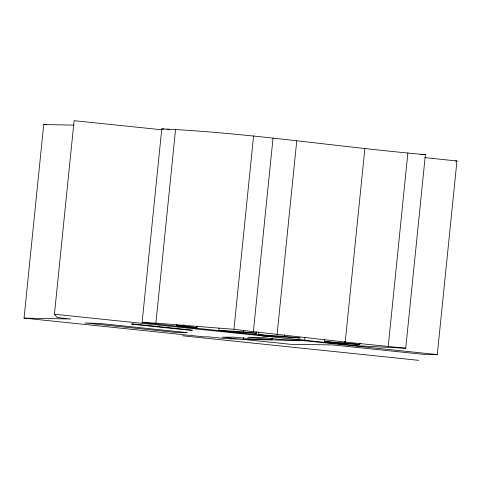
<?xml version="1.0" encoding="UTF-8"?>
<svg xmlns="http://www.w3.org/2000/svg" width="481" height="481" viewBox="0 0 481 481"><rect width="100%" height="100%" fill="white"/><g stroke="black" fill="none" stroke-linecap="round" stroke-linejoin="round"><path stroke-width="0.72" d="M357.569 344.246L357.425 345.743L54.437 314.243L74.104 120.665L162.085 129.81M272.156 338.245L271.999 339.742L254.293 339.207L234.247 337.169L222.204 337.175L243.765 339.448L225.932 338.612L207.365 336.742L204.653 336.91L24.05 318.121L43.711 124.537L74.164 125.114M262.626 336.009L270.154 336.105L142.111 322.456L161.772 128.878L175.565 129.545C259.175 134.5 342.009 147.276 425.396 154.654L405.736 348.232L356 345.713M142.111 322.456L155.904 323.124L175.565 129.545M197.144 326.016L196.994 327.513L190.957 327.26L176.689 325.715L176.84 324.218M176.689 325.715L183.802 326.1L183.952 324.609M256.722 331.74L256.565 333.237L233.129 331.854L218.861 330.345L219.089 328.102M155.904 323.124L233.946 329.305L253.607 135.726M218.861 330.345L243.38 331.83L243.53 330.333M243.332 337.909L243.182 339.4L302.086 340.476L437.289 354.563L456.95 160.985L424.831 157.636M243.458 339.406L243.614 337.915L243.458 339.406L290.692 344.324L332.678 344.919L425.012 354.509L437.289 354.563M405.736 348.232L345.208 342.081L253.373 331.662L273.04 138.083M258.562 334.68L284.385 336.369L300.102 337.993L275.583 336.508L258.562 334.68L258.79 332.443M277.08 334.584L296.741 141.005M284.385 336.369L284.536 334.878M305.02 337.271L304.714 340.259L284.199 339.839L262.764 337.65L247.955 337.241L271.999 339.742M359.95 343.037L359.8 344.534L339.321 343.151L324.471 341.534L324.699 339.291M324.471 341.534L344.486 342.935L344.637 341.438M345.208 342.081L364.869 148.497M388.221 346.56L407.882 152.982M455.507 160.973L456.95 160.985M24.05 318.121L70.839 319.005L57.209 317.586L54.437 314.243M420.202 154.389L425.396 154.654M43.711 124.537L46.699 124.85M182.473 335.774L418.717 360.335M344.486 342.935L359.8 344.534M161.772 128.878L164.009 129.112M166.985 129.431L169.216 129.672M243.38 331.83L256.565 333.237M183.802 326.1L196.994 327.513M233.946 329.305L253.373 331.662M132.197 323.857L131.541 324.194L191.793 330.459L192.454 330.122L132.197 323.857M187.031 332.605L174.729 332.293L84.945 322.961L100.601 323.551L187.031 332.605"/></g></svg>
